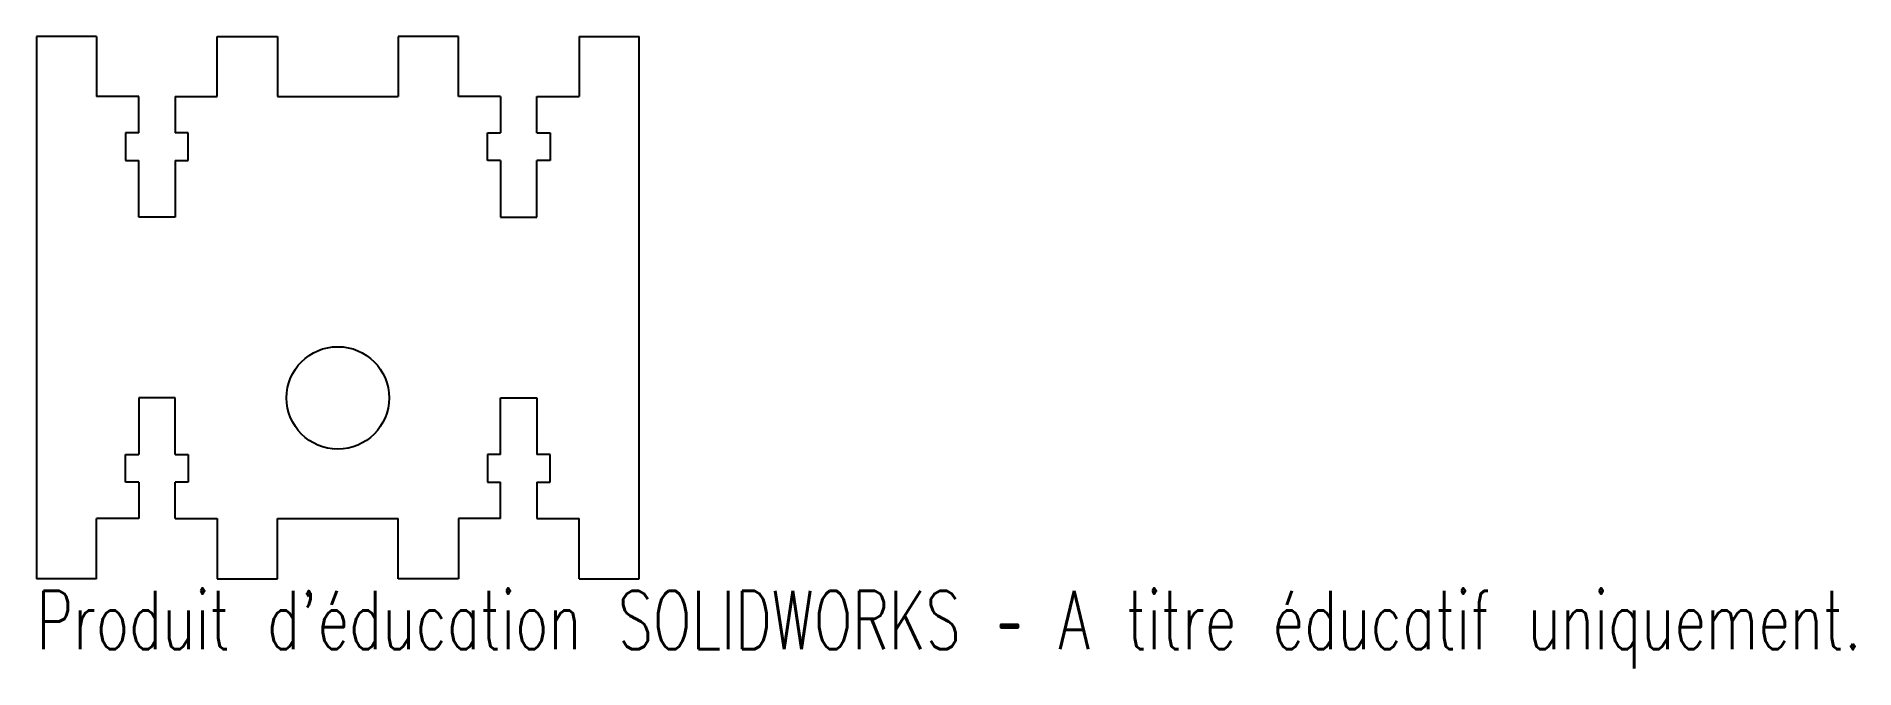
# Model space of a CAD drawing. Header units: millimetres. Extents: x -10 to 141, y -30 to 22.
import ezdxf

# ---------------------------------------------------------------- set-up
doc = ezdxf.new("R2010")
doc.units = ezdxf.units.MM
doc.styles.add('SLDTEXTSTYLE0', font='TXT', dxfattribs={"width": 0.7, "bigfont": 'bigfont'})

msp = doc.modelspace()

# ---------------------------------------------------------------- linework, layer by layer
at = {"color": 7, "linetype": 'Continuous', "lineweight": 25}
for p, q in [((-5, 22.5), (-10, 22.5)), ((-10, 22.5), (-10, -22.5)), ((-5, 22.5), (-5, 17.5)), ((5, 22.5), (10, 22.5)), ((5, 17.5), (5, 22.5)), ((10, 22.5), (10, 17.5)), ((25, 22.5), (20, 22.5)), ((20, 22.5), (20, 17.5)), ((25, 17.5), (25, 22.5)), ((35, 22.5), (40, 22.5)), ((35, 22.5), (35, 17.5)), ((40, -22.5), (40, 22.5)), ((-1.5, 17.5), (-5, 17.5)), ((-1.5, 14.5), (-1.5, 17.5)), ((1.5, 17.5), (5, 17.5)), ((1.5, 17.5), (1.5, 14.5)), ((10, 17.5), (20, 17.5)), ((28.5, 17.5), (25, 17.5)), ((28.5, 17.5), (28.5, 14.5)), ((31.5, 17.5), (35, 17.5)), ((31.5, 14.5), (31.5, 17.5)), ((-2.6, 14.5), (-2.6, 12.2)), ((-1.5, 14.5), (-2.6, 14.5)), ((2.6, 14.5), (1.5, 14.5)), ((2.6, 12.2), (2.6, 14.5)), ((27.4, 12.2), (27.4, 14.5)), ((27.4, 14.5), (28.5, 14.5)), ((31.5, 14.5), (32.6, 14.5)), ((32.6, 14.5), (32.6, 12.2)), ((-2.6, 12.2), (-1.5, 12.2)), ((-1.5, 7.5), (-1.5, 12.2)), ((1.5, 12.2), (2.6, 12.2)), ((1.5, 12.2), (1.5, 7.5)), ((28.5, 12.2), (27.4, 12.2)), ((28.5, 12.2), (28.5, 7.5)), ((32.6, 12.2), (31.5, 12.2)), ((31.5, 7.5), (31.5, 12.2)), ((1.5, 7.5), (-1.5, 7.5)), ((28.5, 7.5), (31.5, 7.5)), ((-1.5, -7.5), (-1.5, -12.2)), ((1.5, -7.5), (-1.5, -7.5)), ((1.5, -12.2), (1.5, -7.5)), ((28.5, -12.2), (28.5, -7.5)), ((28.5, -7.5), (31.5, -7.5)), ((31.5, -7.5), (31.5, -12.2)), ((-2.6, -14.5), (-2.6, -12.2)), ((-2.6, -12.2), (-1.5, -12.2)), ((1.5, -12.2), (2.6, -12.2)), ((2.6, -12.2), (2.6, -14.5)), ((27.4, -12.2), (27.4, -14.5)), ((28.5, -12.2), (27.4, -12.2)), ((32.6, -12.2), (31.5, -12.2)), ((32.6, -14.5), (32.6, -12.2)), ((-1.5, -14.5), (-2.6, -14.5)), ((-1.5, -14.5), (-1.5, -17.5)), ((2.6, -14.5), (1.5, -14.5)), ((1.5, -17.5), (1.5, -14.5)), ((27.4, -14.5), (28.5, -14.5)), ((28.5, -17.5), (28.5, -14.5)), ((31.5, -14.5), (32.6, -14.5)), ((31.5, -14.5), (31.5, -17.5)), ((-5, -22.5), (-5, -17.5)), ((-1.5, -17.5), (-5, -17.5)), ((1.5, -17.5), (5, -17.5)), ((5, -17.5), (5, -22.5)), ((10, -22.5), (10, -17.5)), ((10, -17.5), (20, -17.5)), ((20, -22.5), (20, -17.5)), ((25, -17.5), (25, -22.5)), ((28.5, -17.5), (25, -17.5)), ((31.5, -17.5), (35, -17.5)), ((35, -22.5), (35, -17.5)), ((-5, -22.5), (-10, -22.5)), ((5, -22.5), (10, -22.5)), ((25, -22.5), (20, -22.5)), ((35, -22.5), (40, -22.5))]:
    msp.add_line(p, q, dxfattribs=at)
msp.add_circle((15, -7.5), 4.25, dxfattribs=at)

# ---------------------------------------------------------------- texts
at = {"color": 7, "linetype": 'Continuous', "insert": (-10, -23.52), "char_height": 4.8336, "attachment_point": 1, "style": 'SLDTEXTSTYLE0'}
msp.add_mtext("Produit d'éducation SOLIDWORKS – A titre éducatif uniquement.", dxfattribs=at)

doc.saveas('drawing.dxf')
